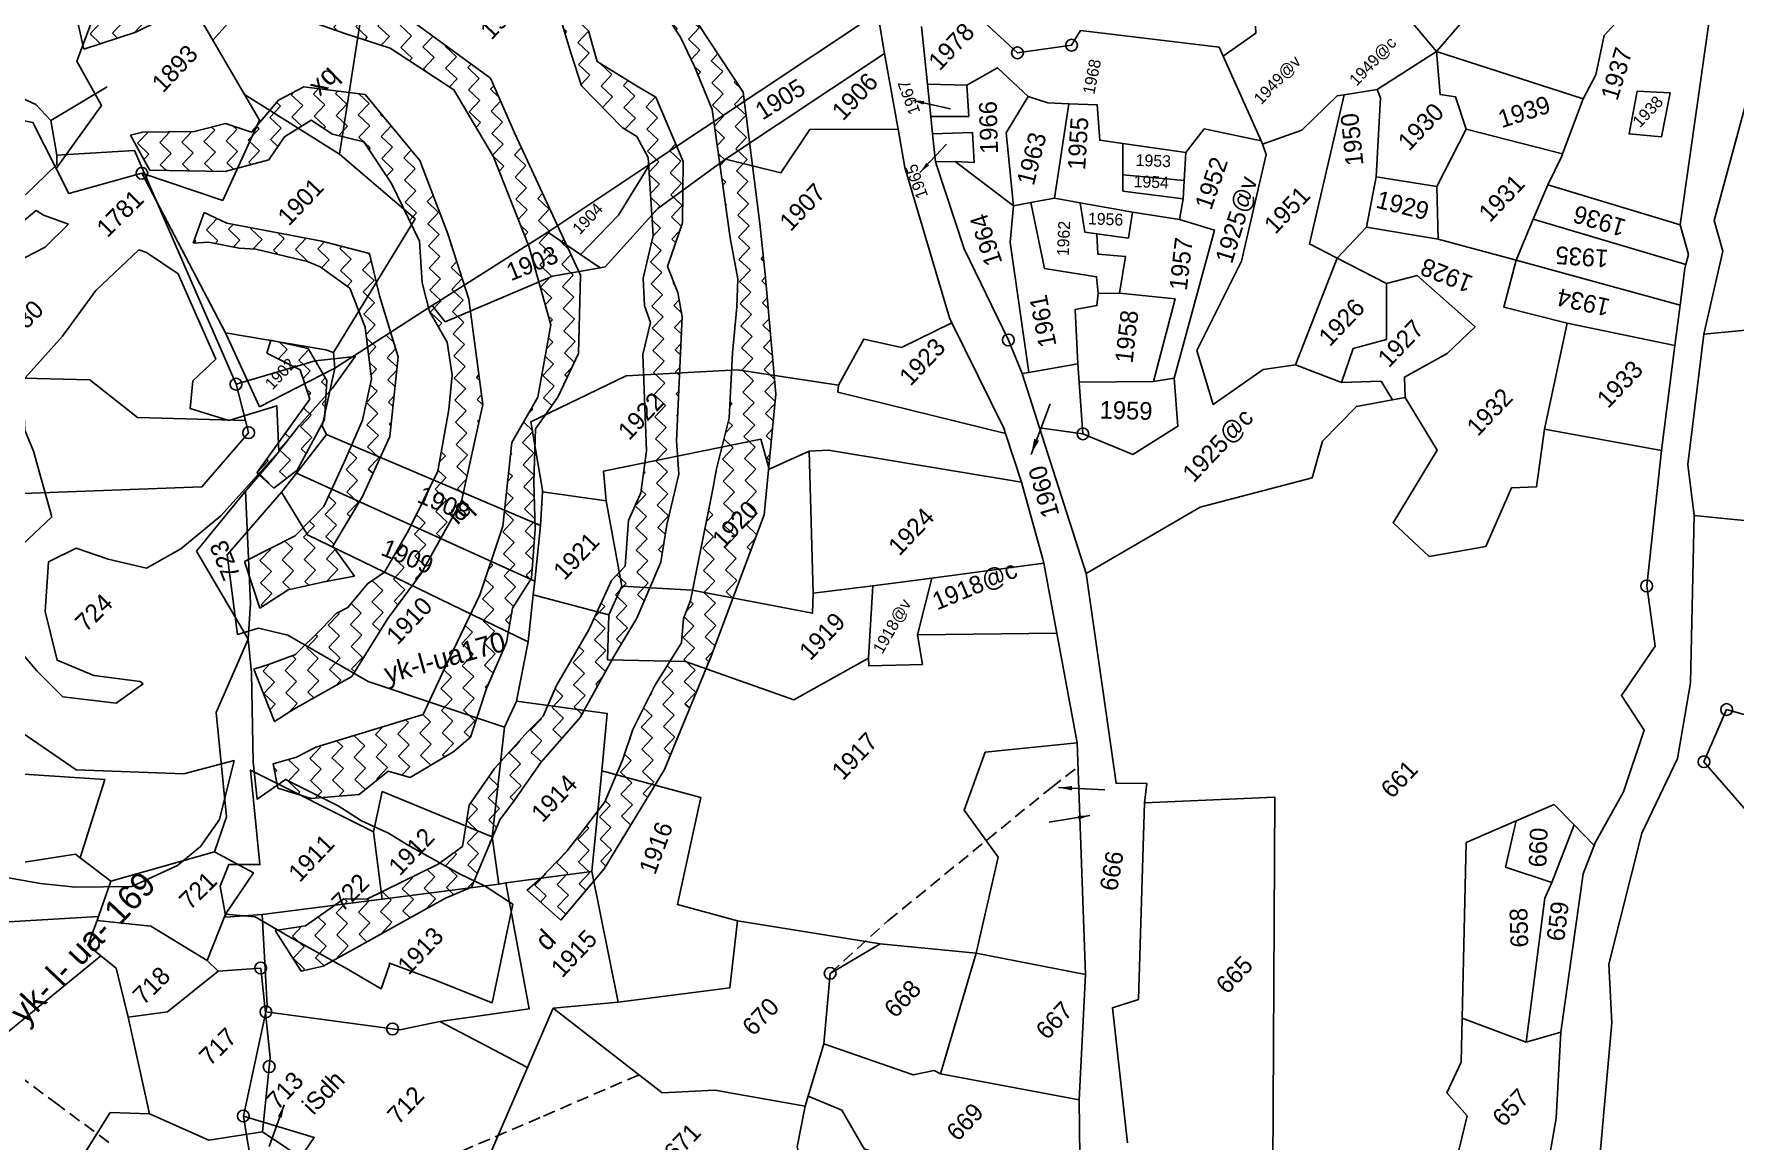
# Model space of a CAD drawing. Header units: metres. Extents: x 302481 to 307962, y 1946667 to 1951250.
# Drawn here: x 305535 to 306234, y 1948426 to 1948881 of the extents above; entities that cross this region are included whole.
import ezdxf

# ---------------------------------------------------------------- set-up
doc = ezdxf.new("R2010")
doc.units = ezdxf.units.M
doc.linetypes.add('DASHED', pattern=[0.75, 0.5, -0.25])
for name, color, linetype in [('LINE_FOOTPATH', 1, 'DASHED'), ('OFF', 1, 'Continuous'), ('POLY_HATCH', 12, 'Continuous'), ('POLY_PARCEL', 6, 'Continuous'), ('POLY_ROAD', 30, 'Continuous'), ('SYM_ARROW', 1, 'Continuous'), ('SYM_STONE', 1, 'Continuous'), ('TEXT_MAPOUT', 7, 'Continuous'), ('TEXT_PARCEL', 7, 'Continuous')]:
    doc.layers.add(name, color=color, linetype=linetype)
doc.styles.get("Standard").update_dxf_attribs({"font": 'simplex.shx'})
doc.styles.add('TEXT_MAP', font='')
doc.styles.get('TEXT_MAP').set_extended_font_data('Kruti Dev 050')
doc.dimstyles.get("Standard").update_dxf_attribs({"dimtxt": 0.18, "dimasz": 0.18, "dimexe": 0.18, "dimexo": 0.0625, "dimgap": 0.09, "dimtad": 0, "dimtih": 1, "dimtoh": 1, "dimdec": 4, "dimzin": 0, "dimdsep": 46, "dimtxsty": 'Standard', "dimcen": 0.09, "dimadec": 0, "dimazin": 0, "dimtfac": 1, "dimtdec": 4, "dimtofl": 0, "dimtmove": 0, "dimatfit": 3, "dimfxl": 1, "dimtolj": 1, "dimtzin": 0, "dimarcsym": 0})
pattern_1 = [(46.59836, (306648.6593, 1946662.5794), (-0.253821, 9.096249), [6.434523, -6.434523]), (136.59836, (306653.0805, 1946667.2544), (-9.096249, -0.253821), [6.434523, -6.434523])]

# ---------------------------------------------------------------- blocks, each defined once
blk = doc.blocks.new('STONE')
blk.add_circle((0, 0), 0.851)
blk = doc.blocks.new('TEXTARROW')
blk.add_leader([(0.04, -0.01), (8.68, -0.01)], dimstyle='Standard', override={"dimtxt": 2.5, "dimasz": 2.5, "dimexe": 1.25, "dimexo": 0.625, "dimgap": 0.625, "dimtad": 1, "dimtih": 0, "dimtoh": 0, "dimzin": 8, "dimcen": 2.5, "dimtofl": 1})

msp = doc.modelspace()

# ---------------------------------------------------------------- hatches: boundary and pattern name
at = {"layer": 'POLY_HATCH'}
h = msp.add_hatch(dxfattribs=at)
h.set_pattern_fill('ZIGZAG', color=256, scale=2.026621, angle=46.59836, style=0)
h.set_pattern_definition(pattern_1)
h.paths.add_polyline_path([(305607.16, 1948966.22), (305594.94, 1948967.38), (305574.25, 1948968.03), (305545.13, 1948956.38), (305544.61, 1948930.48), (305570.69, 1948949.26), (305589.45, 1948948.35), (305610.41, 1948946.06), (305620.37, 1948951.02), (305630.13, 1948949.86), (305635.1, 1948952.52), (305639.11, 1948944.53), (305649.04, 1948937.24), (305660.69, 1948932.88), (305676.35, 1948933.51), (305685.69, 1948927.82), (305698.86, 1948920.29), (305713.73, 1948916.75), (305721.94, 1948913.2), (305733.1, 1948906.85), (305746.39, 1948895.33), (305752.09, 1948884.68), (305755.67, 1948872.53), (305760, 1948859.32), (305776.61, 1948842.17), (305782.65, 1948838.55), (305787.4, 1948829.86), (305789.36, 1948797.84), (305785.34, 1948780.25), (305785.83, 1948768.91), (305788.36, 1948761.96), (305785.12, 1948748.89), (305786.74, 1948709.32), (305784.33, 1948691.95), (305779.24, 1948680.64), (305777.95, 1948661.86), (305772.35, 1948655.94), (305763, 1948635.67), (305749.75, 1948612.77), (305744.15, 1948600.18), (305738.01, 1948594.06), (305724.2, 1948578.72), (305713.8, 1948563.65), (305711.13, 1948546.67), (305701.06, 1948539.36), (305671.73, 1948525.02), (305662.36, 1948525.11), (305646.62, 1948514.04), (305634.07, 1948512.13), (305644.8, 1948495.32), (305653.78, 1948497.49), (305704.09, 1948525.35), (305714.78, 1948529.9), (305726.44, 1948557.64), (305732.39, 1948565.67), (305743.21, 1948581.09), (305759.4, 1948599.7), (305773.22, 1948624.77), (305782.71, 1948640.52), (305792.6, 1948663.55), (305795.09, 1948678.86), (305799.96, 1948699.68), (305798.98, 1948713.32), (305801.39, 1948764.39), (305799.54, 1948774.38), (305795.26, 1948785.03), (305801.42, 1948802.98), (305801.69, 1948828.15), (305790.56, 1948854.69), (305783.31, 1948858.96), (305766.46, 1948869.27), (305762.85, 1948881.87), (305759.37, 1948898.34), (305753.75, 1948904.6), (305735.01, 1948913.14), (305723.13, 1948922.72), (305701.89, 1948930.8), (305694.01, 1948935.66), (305685.8, 1948939.66), (305676.16, 1948942.65), (305665.57, 1948944.89), (305657.85, 1948948.67), (305647.78, 1948953.95), (305640.02, 1948961.05), (305635.61, 1948967.58), (305641.33, 1948970.64), (305658.35, 1948971.97), (305670.84, 1948975.23), (305690.03, 1948976.86), (305703.07, 1948977.71), (305714.77, 1948974.94), (305729.94, 1948973.07), (305741.92, 1948964.09), (305750.89, 1948950.44), (305765.92, 1948931.51), (305780.71, 1948907.84), (305789.74, 1948896), (305800.6, 1948879.37), (305806.38, 1948867.32), (305813.64, 1948849.62), (305821.08, 1948796.86), (305824.2, 1948780.01), (305823.8, 1948768.38), (305822.01, 1948749.58), (305820.59, 1948722.75), (305815.48, 1948701.92), (305814, 1948694.14), (305804.75, 1948647.79), (305801.93, 1948640.33), (305801.12, 1948630.41), (305790.11, 1948612.8), (305781.05, 1948594.76), (305776.8, 1948582.06), (305769.53, 1948564.92), (305759.84, 1948552.19), (305754, 1948544.76), (305743, 1948533.32), (305737.59, 1948528.73), (305751.44, 1948516.3), (305769.34, 1948537.48), (305794.11, 1948578.31), (305812.98, 1948624.17), (305835.06, 1948682.99), (305839.87, 1948732.56), (305835.37, 1948781.86), (305833.3, 1948802.75), (305826.35, 1948856.77), (305784.63, 1948920.21), (305748.03, 1948977.22), (305733.1, 1948987.34), (305702.38, 1948989.2), (305670.83, 1948986.25), (305648.9, 1948982.2), (305627.13, 1948972.13)])
h = msp.add_hatch(dxfattribs=at)
h.set_pattern_fill('ZIGZAG', color=256, scale=2.026621, angle=46.59836, style=0)
h.set_pattern_definition(pattern_1)
h.paths.add_polyline_path([(305635.21, 1948570.61), (305648.88, 1948566.41), (305668.65, 1948568.05), (305680.46, 1948577.57), (305689.55, 1948574.95), (305707.45, 1948585.72), (305714.32, 1948591.5), (305720.97, 1948611.51), (305729.1, 1948630.48), (305731.59, 1948644.61), (305739.36, 1948656.9), (305740.97, 1948677.13), (305740.44, 1948696.57), (305741.09, 1948718.32), (305750.28, 1948731.37), (305758.8, 1948749.27), (305759.53, 1948781.54), (305732.53, 1948839.7), (305722.53, 1948862.48), (305676.18, 1948896.5), (305640.15, 1948902.87), (305608.97, 1948909.91), (305599.06, 1948922.79), (305591.86, 1948909.61), (305578.22, 1948907.42), (305551.1, 1948893.86), (305555.45, 1948874.38), (305576.79, 1948881.36), (305595.96, 1948890.8), (305617.36, 1948891.07), (305639.16, 1948889.05), (305662.77, 1948880.83), (305681.38, 1948874.77), (305707.53, 1948857.72), (305723.77, 1948830.19), (305738.29, 1948793.38), (305747.41, 1948761.04), (305742.02, 1948731.39), (305731.34, 1948712.65), (305727.67, 1948678.29), (305718.24, 1948650.03), (305708.89, 1948630.66), (305702.97, 1948618.31), (305694.89, 1948600.95), (305650.8, 1948587.52), (305642.87, 1948583.39), (305633.31, 1948580.63)])
h = msp.add_hatch(dxfattribs=at)
h.set_pattern_fill('ZIGZAG', color=256, scale=2.026621, angle=46.59836, style=0)
h.set_pattern_definition(pattern_1)
h.paths.add_polyline_path([(305671.03, 1948855.7), (305645.91, 1948858.95), (305635.53, 1948853.38), (305624.36, 1948840.22), (305613.72, 1948843.87), (305600.97, 1948840.55), (305579.57, 1948840.27), (305574.68, 1948839.02), (305581.11, 1948827.19), (305582.64, 1948824.6), (305613.56, 1948824.09), (305631.55, 1948828.88), (305637.87, 1948838.28), (305648.88, 1948845.18), (305657.6, 1948839.5), (305670.54, 1948836.24), (305681.88, 1948819.11), (305693.4, 1948795.39), (305694.52, 1948778.3), (305697.48, 1948766.52), (305704.75, 1948753.89), (305706.76, 1948740.44), (305705.51, 1948726.24), (305701, 1948700.92), (305688.82, 1948676.54), (305679.08, 1948659.46), (305671.97, 1948654.65), (305664.01, 1948644.87), (305659.13, 1948642.43), (305653.37, 1948636.34), (305642.47, 1948625.49), (305631.71, 1948621.56), (305625.39, 1948619.51), (305633.78, 1948597.97), (305641.76, 1948603.06), (305665.55, 1948616.49), (305680.37, 1948640.3), (305694.03, 1948658.8), (305710.66, 1948688.58), (305719.45, 1948728.35), (305713.65, 1948771.66), (305705, 1948798.42), (305693.51, 1948828.67)])
h = msp.add_hatch(dxfattribs=at)
h.set_pattern_fill('ZIGZAG', color=256, scale=2.026621, angle=46.59836, style=0)
h.set_pattern_definition(pattern_1)
h.paths.add_polyline_path([(305664.76, 1948776.11), (305671.05, 1948760.13), (305673.74, 1948738.9), (305669.99, 1948721.94), (305663.17, 1948706.06), (305654.12, 1948686.37), (305642.27, 1948674.33), (305621.44, 1948663.76), (305627.85, 1948644.63), (305639.47, 1948652.08), (305654.2, 1948655.46), (305666.65, 1948657.79), (305657.75, 1948670.06), (305670.03, 1948690.49), (305681.21, 1948715.18), (305684.59, 1948747.88), (305676.98, 1948773.03), (305672.88, 1948790.37), (305653.31, 1948795.41), (305614.24, 1948802.87), (305604.9, 1948807.22), (305600.35, 1948794.6), (305606.64, 1948795.07), (305619.35, 1948792.62), (305626.16, 1948792.11), (305650.59, 1948786.32)])
h = msp.add_hatch(dxfattribs=at)
h.set_pattern_fill('ZIGZAG', color=256, scale=2.026621, angle=46.59836, style=0)
h.set_pattern_definition(pattern_1)
h.paths.add_polyline_path([(305633.54, 1948693.98), (305643.17, 1948701.28), (305654.3, 1948722.2), (305655.27, 1948738.14), (305647.65, 1948751.27), (305632.33, 1948754.82), (305630.61, 1948749.46), (305644.35, 1948742.59), (305648.38, 1948730.52), (305626.61, 1948700.19)])

# ---------------------------------------------------------------- linework, layer by layer
at = {"layer": 'LINE_FOOTPATH', "ltscale": 10}
for points in [[(305862.13, 1948494.48), (305885.9, 1948516.09), (305952.9, 1948570.79), (305963.98, 1948579.26)], [(305225.07, 1948417.79), (305284.32, 1948454.26), (305334.87, 1948481.58), (305361.35, 1948493.19), (305395.31, 1948505.31), (305418.98, 1948502.77), (305434.27, 1948495.98), (305463.61, 1948484.52), (305490.55, 1948471.56), (305515.17, 1948461.27), (305528.77, 1948452.43), (305543.69, 1948441.36), (305566.69, 1948424.31)], [(305591.27, 1948370.96), (305614.48, 1948378.97), (305653.52, 1948396.17), (305696.97, 1948415.51), (305744.41, 1948435.83), (305784.4, 1948453.11)]]:
    msp.add_lwpolyline(points, dxfattribs=at)
at = {"layer": 'OFF'}
for points in [[(305898.01, 1948633.6), (305903.88, 1948656.97)], [(305621.02, 1948435.82), (305627.8, 1948394.28)]]:
    msp.add_lwpolyline(points, dxfattribs=at)
at = {"layer": 'POLY_HATCH'}
for points in [[(305751.44, 1948516.3), (305769.34, 1948537.48), (305794.11, 1948578.31), (305812.98, 1948624.17), (305835.06, 1948682.99), (305839.87, 1948732.56), (305835.37, 1948781.86), (305833.3, 1948802.75), (305826.35, 1948856.77), (305784.63, 1948920.21), (305748.03, 1948977.22), (305733.1, 1948987.34), (305702.38, 1948989.2), (305670.83, 1948986.25), (305648.9, 1948982.2), (305627.13, 1948972.13), (305607.16, 1948966.22), (305594.94, 1948967.38), (305574.25, 1948968.03), (305545.13, 1948956.38), (305544.61, 1948930.48)], [(305551.1, 1948893.86), (305555.45, 1948874.38)], [(305635.21, 1948570.61), (305648.88, 1948566.41), (305668.65, 1948568.05), (305680.46, 1948577.57), (305689.55, 1948574.95), (305707.45, 1948585.72), (305714.32, 1948591.5), (305720.97, 1948611.51), (305729.1, 1948630.48), (305731.59, 1948644.61), (305739.36, 1948656.9), (305740.97, 1948677.13), (305740.44, 1948696.57), (305741.09, 1948718.32), (305750.28, 1948731.37), (305758.8, 1948749.27), (305759.53, 1948781.54), (305732.53, 1948839.7), (305722.53, 1948862.48), (305676.18, 1948896.5)], [(305789.74, 1948896), (305800.6, 1948879.37), (305806.38, 1948867.32), (305813.64, 1948849.62), (305821.08, 1948796.86), (305824.2, 1948780.01), (305823.8, 1948768.38), (305822.01, 1948749.58), (305820.59, 1948722.75), (305815.48, 1948701.92), (305814, 1948694.14), (305804.75, 1948647.79), (305801.93, 1948640.33), (305801.12, 1948630.41), (305790.11, 1948612.8), (305781.05, 1948594.76), (305776.8, 1948582.06), (305769.53, 1948564.92), (305759.84, 1948552.19), (305754, 1948544.76), (305743, 1948533.32)], [(305555.45, 1948874.38), (305576.79, 1948881.36), (305595.96, 1948890.8), (305617.36, 1948891.07), (305639.16, 1948889.05), (305662.77, 1948880.83), (305681.38, 1948874.77), (305707.53, 1948857.72), (305723.77, 1948830.19), (305738.29, 1948793.38), (305747.41, 1948761.04), (305742.02, 1948731.39), (305731.34, 1948712.65), (305727.67, 1948678.29), (305718.24, 1948650.03), (305708.89, 1948630.66), (305702.97, 1948618.31), (305694.89, 1948600.95), (305650.8, 1948587.52), (305642.87, 1948583.39)], [(305752.09, 1948884.68), (305755.67, 1948872.53), (305760, 1948859.32), (305776.61, 1948842.17), (305782.65, 1948838.55), (305787.4, 1948829.86), (305789.36, 1948797.84), (305785.34, 1948780.25), (305785.83, 1948768.91), (305788.36, 1948761.96), (305785.12, 1948748.89), (305786.74, 1948709.32), (305784.33, 1948691.95), (305779.24, 1948680.64), (305777.95, 1948661.86), (305772.35, 1948655.94), (305763, 1948635.67), (305749.75, 1948612.77), (305744.15, 1948600.18), (305738.01, 1948594.06), (305724.2, 1948578.72), (305713.8, 1948563.65), (305711.13, 1948546.67), (305701.06, 1948539.36), (305671.73, 1948525.02), (305662.36, 1948525.11), (305646.62, 1948514.04), (305634.07, 1948512.13)], [(305714.78, 1948529.9), (305726.44, 1948557.64), (305732.39, 1948565.67), (305743.21, 1948581.09), (305759.4, 1948599.7), (305773.22, 1948624.77), (305782.71, 1948640.52), (305792.6, 1948663.55), (305795.09, 1948678.86), (305799.96, 1948699.68), (305798.98, 1948713.32), (305801.39, 1948764.39), (305799.54, 1948774.38), (305795.26, 1948785.03), (305801.42, 1948802.98), (305801.69, 1948828.15), (305790.56, 1948854.69), (305783.31, 1948858.96), (305766.46, 1948869.27), (305762.85, 1948881.87)], [(305641.76, 1948603.06), (305665.55, 1948616.49), (305680.37, 1948640.3), (305694.03, 1948658.8), (305710.66, 1948688.58), (305719.45, 1948728.35), (305713.65, 1948771.66), (305705, 1948798.42), (305693.51, 1948828.67), (305671.03, 1948855.7), (305645.91, 1948858.95), (305635.53, 1948853.38), (305624.36, 1948840.22), (305613.72, 1948843.87), (305600.97, 1948840.55), (305579.57, 1948840.27), (305574.68, 1948839.02)], [(305582.64, 1948824.6), (305613.56, 1948824.09), (305631.55, 1948828.88), (305637.87, 1948838.28), (305648.88, 1948845.18), (305657.6, 1948839.5), (305670.54, 1948836.24), (305681.88, 1948819.11), (305693.4, 1948795.39), (305694.52, 1948778.3), (305697.48, 1948766.52), (305704.75, 1948753.89), (305706.76, 1948740.44), (305705.51, 1948726.24), (305701, 1948700.92), (305688.82, 1948676.54), (305679.08, 1948659.46), (305671.97, 1948654.65), (305664.01, 1948644.87), (305659.13, 1948642.43), (305653.37, 1948636.34), (305642.47, 1948625.49), (305631.71, 1948621.56)], [(305574.68, 1948839.02), (305581.11, 1948827.19), (305582.64, 1948824.6)], [(305549.12, 1948802.42), (305538.94, 1948806.13), (305535.88, 1948808.02)], [(305604.9, 1948807.22), (305600.35, 1948794.6)], [(305627.85, 1948644.63), (305639.47, 1948652.08), (305654.2, 1948655.46), (305666.65, 1948657.79), (305657.75, 1948670.06), (305670.03, 1948690.49), (305681.21, 1948715.18), (305684.59, 1948747.88), (305676.98, 1948773.03), (305672.88, 1948790.37), (305653.31, 1948795.41), (305614.24, 1948802.87), (305604.9, 1948807.22), (305604.9, 1948807.22)], [(305579.81, 1948613.53), (305578.65, 1948614.51), (305559.54, 1948616.85), (305544.47, 1948623.2), (305539.65, 1948643.19), (305541.01, 1948663.59), (305552.38, 1948669.31), (305565.44, 1948664.69), (305581.24, 1948661.07), (305595.35, 1948668.94), (305611.77, 1948682.56), (305635.67, 1948709), (305634.77, 1948727.78), (305615.06, 1948721.78), (305599.13, 1948726.7), (305600.31, 1948738.05), (305609.68, 1948746.94), (305601.08, 1948766.4), (305594.23, 1948781.98), (305581.17, 1948790.75), (305578.02, 1948791.9)], [(305606.64, 1948795.07), (305600.35, 1948794.6)], [(305606.64, 1948795.07), (305619.35, 1948792.62), (305626.16, 1948792.11), (305647.36, 1948787.09), (305652.58, 1948784.89), (305664.76, 1948776.11), (305671.05, 1948760.13), (305673.74, 1948738.9), (305669.99, 1948721.94), (305663.17, 1948706.06), (305654.12, 1948686.37), (305642.27, 1948674.33), (305621.44, 1948663.76)], [(305632.33, 1948754.82), (305630.61, 1948749.46)], [(305633.54, 1948693.98), (305643.17, 1948701.28), (305654.3, 1948722.2), (305655.27, 1948738.14), (305647.65, 1948751.27), (305632.33, 1948754.82)], [(305411.16, 1948701.53), (305417.62, 1948721.74), (305442.37, 1948738.94), (305465.6, 1948749.11), (305461.91, 1948725.7), (305454.6, 1948702.94), (305453.07, 1948690.17), (305465.34, 1948667.36), (305471.49, 1948659.69), (305500.69, 1948670.27), (305497.83, 1948642.18), (305501.36, 1948614.07), (305476.6, 1948594.32), (305468.7, 1948586.24), (305479.09, 1948572.6), (305487.52, 1948548.52), (305503.45, 1948537.42), (305537.71, 1948531.39), (305551.93, 1948529.93), (305575.21, 1948530.17), (305593.92, 1948538.75), (305603.43, 1948546.64), (305611.23, 1948557.69), (305617.2, 1948581.96)], [(305630.61, 1948749.46), (305644.35, 1948742.59), (305648.38, 1948730.52), (305626.61, 1948700.19)], [(305626.61, 1948700.19), (305633.54, 1948693.98)], [(305621.44, 1948663.76), (305627.85, 1948644.63)], [(305631.71, 1948621.56), (305625.39, 1948619.51)], [(305625.39, 1948619.51), (305633.78, 1948597.97)], [(305641.76, 1948603.06), (305633.78, 1948597.97)], [(305642.87, 1948583.39), (305633.31, 1948580.63), (305635.21, 1948570.61)], [(305751.44, 1948516.3), (305737.59, 1948528.73), (305743, 1948533.32)], [(305634.07, 1948512.13), (305644.8, 1948495.32), (305653.78, 1948497.49), (305704.09, 1948525.35), (305714.78, 1948529.9)]]:
    msp.add_lwpolyline(points, dxfattribs=at)
at = {"layer": 'POLY_HATCH', "lineweight": -2}
for points in [[(305504.74, 1948827.3), (305487.33, 1948814.98), (305481.21, 1948811.94), (305479.64, 1948795.16), (305476.04, 1948782.45), (305478.04, 1948772.28), (305482.6, 1948764.64), (305489.71, 1948761.57), (305489.22, 1948770.22), (305496.89, 1948782.92), (305501.99, 1948787.99), (305515.22, 1948791.01), (305535.88, 1948808.02)], [(305549.12, 1948802.42), (305539.64, 1948792.99), (305522.83, 1948784.38), (305512.63, 1948773.22), (305504.46, 1948762.05), (305503.4, 1948749.84), (305510.49, 1948738.64), (305513.02, 1948736.09), (305506.37, 1948723.39), (305489.03, 1948706.14), (305499.65, 1948686.28), (305517.98, 1948693.36), (305525.02, 1948665.88), (305542.36, 1948682.12), (305534.81, 1948709.09), (305531.28, 1948717.74), (305530.32, 1948738.09), (305546.65, 1948756.36), (305560.44, 1948775.15), (305578.02, 1948791.9)], [(305617.2, 1948581.96), (305596.61, 1948576.52), (305552.37, 1948578.14), (305530.04, 1948593.44), (305514.32, 1948609.24), (305516.46, 1948642.81), (305524.08, 1948642.28), (305529.12, 1948627.01), (305536.22, 1948618.86), (305546.87, 1948608.16), (305568.73, 1948605.56), (305579.81, 1948613.53)]]:
    msp.add_lwpolyline(points, dxfattribs=at)
at = {"layer": 'POLY_PARCEL'}
for points in [[(305655.82, 1949083.26), (305610.54, 1949088.15), (305607.23, 1949083.35), (305577.6, 1948983.03), (305600.56, 1948966.21), (305627.12, 1948955.04), (305620.78, 1948891.83), (305608.5, 1948878.06)], [(305544.1, 1948825.36), (305534.54, 1948844.18), (305522.07, 1948846.53), (305519.3, 1948865.63), (305508.15, 1948877.27), (305506.16, 1948908.8), (305512.39, 1948908.91), (305521.74, 1948933.16), (305510.71, 1948956.98), (305535.52, 1948982.06)], [(305741.24, 1948971.06), (305702.07, 1948981.58), (305653.71, 1948977.53), (305650.1, 1948957.68), (305677.61, 1948940.7), (305660.51, 1948831.23)], [(306111.24, 1948873.47), (306135.81, 1948901.99), (306170.36, 1948953.19)], [(305576.41, 1948933.07), (305552.55, 1948869.39), (305562.68, 1948851.19), (305544.1, 1948825.36)], [(305608.5, 1948878.06), (305576.41, 1948933.07)], [(306171.58, 1948853.91), (306176.78, 1948863.85), (306180.11, 1948880.05), (306199.34, 1948901.02)], [(305788.09, 1948827.06), (305877.54, 1948886.6)], [(306094.64, 1948893.25), (306111.24, 1948873.47)], [(305925.17, 1948885.78), (305939.1, 1948872.88), (305961.33, 1948876.02), (305964.97, 1948882.08)], [(306023.66, 1948871.48), (306022.02, 1948875.15), (305964.97, 1948882.08)], [(306023.66, 1948871.48), (306037, 1948880.93), (306036.85, 1948883.85)], [(305541.88, 1948845), (305535.73, 1948851.66), (305529.18, 1948854.71), (305524.12, 1948875.14), (305516.91, 1948877.15), (305516.8, 1948878.12)], [(305621.49, 1948855.81), (305608.5, 1948878.06)], [(305819.18, 1948829.12), (305884.53, 1948872.61)], [(306111.24, 1948873.47), (306086.89, 1948857.79)], [(306111.24, 1948873.47), (306171.58, 1948853.91)], [(306123.52, 1948841.45), (306119.07, 1948854.81), (306112.73, 1948855.71), (306111.24, 1948873.47)], [(305918.36, 1948859.6), (305930.92, 1948866.74), (305943.46, 1948854.88)], [(306039.21, 1948836.68), (306023.66, 1948871.48)], [(305902.15, 1948860), (305918.36, 1948859.6)], [(305903.51, 1948846.71), (305919.12, 1948846.73), (305918.36, 1948859.6)], [(305579.33, 1948823.35), (305612.56, 1948812.2), (305627.69, 1948845.19), (305621.49, 1948855.81)], [(305660.51, 1948831.23), (305621.49, 1948855.81)], [(305943.46, 1948854.88), (305934.43, 1948840.04), (305937.43, 1948810)], [(305943.46, 1948854.88), (305951.53, 1948852.26), (305960.24, 1948851.93)], [(305954.37, 1948813.12), (305960.24, 1948851.93)], [(305960.24, 1948851.93), (305971.91, 1948851.49), (305972.92, 1948836.93), (305982.35, 1948835.6)], [(306073.36, 1948855.67), (306070.47, 1948855.22), (306056, 1948841.03), (306039.81, 1948835.35)], [(306070.51, 1948788.45), (306059.04, 1948794.32), (306073.36, 1948855.67)], [(306086.89, 1948857.79), (306073.36, 1948855.67)], [(306086.89, 1948857.79), (306088.34, 1948854.32), (306086.45, 1948821.9)], [(306163.08, 1948831.42), (306171.58, 1948853.91)], [(305544.4, 1948830.75), (305541.88, 1948845)], [(305819.18, 1948829.12), (305841.88, 1948823.51), (305853.74, 1948841.34), (305890.05, 1948841.47)], [(305904.24, 1948839.59), (305920.59, 1948840.19), (305921.33, 1948827.86), (305913.52, 1948828.25)], [(306008.34, 1948831.96), (306015.88, 1948841.61), (306039.21, 1948836.68)], [(306111.45, 1948817.91), (306123.52, 1948841.45)], [(306123.52, 1948841.45), (306163.08, 1948831.42)], [(305531.54, 1948814.51), (305544.41, 1948826.99), (305544.4, 1948830.75)], [(305618.03, 1948736.66), (305601.02, 1948775.55), (305576.32, 1948832.68), (305544.4, 1948830.75)], [(305613.64, 1948757.8), (305654.94, 1948750.84), (305658.05, 1948749.65), (305691.59, 1948804.61), (305660.51, 1948831.23)], [(305982.35, 1948835.6), (305982.42, 1948822.67)], [(305982.35, 1948835.6), (306008.34, 1948831.96)], [(306007.63, 1948820.44), (306008.34, 1948831.96)], [(306039.81, 1948835.35), (306041.34, 1948831.13), (306031.21, 1948787.21), (306012.81, 1948750.46), (306019.53, 1948728.25), (306040.1, 1948742.75), (306053.28, 1948744.68)], [(306039.81, 1948835.35), (306039.21, 1948836.68)], [(306157.06, 1948818.59), (306162.6, 1948830.15), (306163.08, 1948831.42)], [(306268.21, 1948837.33), (306298.56, 1948817.27), (306289.07, 1948801.63), (306270.74, 1948792.65), (306262.56, 1948761.2), (306221.1, 1948757.17)], [(305579.33, 1948823.35), (305549.33, 1948815.05), (305544.1, 1948825.36)], [(305746.19, 1948799.17), (305788.09, 1948827.06)], [(305759.61, 1948789.95), (305775.14, 1948806.2), (305788.09, 1948827.06)], [(305767.58, 1948784.48), (305769.63, 1948784.84), (305791.36, 1948808.86), (305819.18, 1948829.12)], [(305913.52, 1948828.25), (305905.43, 1948828.05)], [(305937.43, 1948810), (305913.52, 1948828.25)], [(305613.64, 1948757.8), (305579.33, 1948823.35)], [(305982.42, 1948822.67), (306007.63, 1948820.44)], [(305982.42, 1948822.67), (305982.45, 1948816.02), (306007.17, 1948812.86)], [(306007.17, 1948812.86), (306007.63, 1948820.44)], [(306086.45, 1948821.9), (306082.47, 1948801.22)], [(306086.45, 1948821.9), (306111.45, 1948817.91)], [(306111.97, 1948796.27), (306111.45, 1948817.91)], [(306151.07, 1948804.44), (306157.06, 1948818.59)], [(306157.06, 1948818.59), (306211.38, 1948802.21)], [(305937.43, 1948810), (305936.08, 1948794.89), (305943.73, 1948741.48)], [(305937.43, 1948810), (305944.6, 1948811.32)], [(305944.6, 1948811.32), (305954.37, 1948813.12)], [(305972.21, 1948773.93), (305971.61, 1948780.84), (305950.21, 1948784.17), (305944.6, 1948811.32)], [(305954.37, 1948813.12), (305964.9, 1948811.21)], [(305964.9, 1948811.21), (305966.76, 1948799.16), (305971.67, 1948798.47)], [(305964.9, 1948811.21), (305986.35, 1948807.31)], [(306007.17, 1948812.86), (306005.71, 1948804.34)], [(306005.71, 1948804.34), (306020.07, 1948799.99), (306003.49, 1948739.2), (306005.05, 1948719.36), (305986.44, 1948707.77), (305965.98, 1948716.26)], [(305986.35, 1948807.31), (305984.66, 1948796.64)], [(305986.35, 1948807.31), (306005.71, 1948804.34)], [(306143.96, 1948787.62), (306151.07, 1948804.44)], [(306151.07, 1948804.44), (306213.71, 1948785.86)], [(305698.61, 1948768.97), (305746.19, 1948799.17)], [(305746.19, 1948799.17), (305759.61, 1948789.95)], [(305971.67, 1948798.47), (305984.66, 1948796.64)], [(305971.67, 1948798.47), (305972.17, 1948790.08), (305983.47, 1948789.12)], [(306082.47, 1948801.22), (306070.51, 1948788.45)], [(306082.47, 1948801.22), (306111.97, 1948796.27)], [(306143.96, 1948787.62), (306111.97, 1948796.27)], [(305759.61, 1948789.95), (305767.58, 1948784.48)], [(305983.47, 1948789.12), (305981.09, 1948774.12)], [(305698.61, 1948768.97), (305703.98, 1948762.3), (305748.05, 1948781.05), (305767.58, 1948784.48)], [(306070.51, 1948788.45), (306053.28, 1948744.68)], [(306090.7, 1948778.11), (306070.51, 1948788.45)], [(306165.01, 1948761.71), (306138.94, 1948768.37), (306143.96, 1948787.62)], [(306211.37, 1948769.18), (306143.96, 1948787.62)], [(306090.7, 1948778.11), (306090.79, 1948755.05), (306077.05, 1948751.4), (306072.21, 1948737.35)], [(306098.42, 1948731.23), (306098.07, 1948739.58), (306115.71, 1948749.31), (306127.15, 1948760.29), (306103.3, 1948781.39), (306090.7, 1948778.11)], [(305658.6, 1948743.2), (305698.61, 1948768.97)], [(305972.21, 1948773.93), (305971.73, 1948768.97), (305962.88, 1948767.43), (305963.9, 1948745.06)], [(305964.45, 1948737.52), (305994.98, 1948737.74), (306003.89, 1948771.71), (305981.09, 1948774.12)], [(305981.09, 1948774.12), (305972.21, 1948773.93)], [(305865.58, 1948736.26), (305875.97, 1948755.23), (305891.5, 1948751.71), (305912.14, 1948761.93)], [(306155.65, 1948718.21), (306165.01, 1948761.71)], [(306165.01, 1948761.71), (306209.24, 1948752.5)], [(305627.69, 1948727.29), (305613.64, 1948757.8)], [(305632.89, 1948705.43), (305644.11, 1948719.85), (305657.67, 1948734.99), (305667.02, 1948748.11), (305650.55, 1948746.2), (305618.03, 1948736.66)], [(305658.05, 1948749.65), (305658.6, 1948743.2)], [(305621.9, 1948721.67), (305577.49, 1948722.91), (305557.99, 1948738.43), (305508.81, 1948739.73), (305476.15, 1948732.47), (305470.8, 1948711.01), (305464.92, 1948708.14), (305460.09, 1948700.83), (305436.71, 1948703.88)], [(305658.6, 1948743.2), (305627.69, 1948727.29)], [(305655.2, 1948715.97), (305653.45, 1948719.43), (305658.6, 1948743.2)], [(305743.97, 1948692.42), (305744.01, 1948693.11), (305739.12, 1948721.17), (305778.37, 1948740.07), (305824.11, 1948742.59), (305865.58, 1948736.26)], [(305941.07, 1948741.01), (305943.73, 1948741.48)], [(305943.73, 1948741.48), (305963.9, 1948745.06)], [(305963.9, 1948745.06), (305964.45, 1948737.52)], [(306053.28, 1948744.68), (306072.21, 1948737.35)], [(305621.9, 1948721.67), (305618.03, 1948736.66)], [(305865.58, 1948736.26), (305865.33, 1948733.35), (305934.2, 1948716.4)], [(305964.45, 1948737.52), (305965.98, 1948716.26)], [(306003.49, 1948739.2), (305994.98, 1948737.74)], [(306072.21, 1948737.35), (306088.54, 1948737.88), (306093.27, 1948730.27)], [(305967.27, 1948658.8), (306014.11, 1948686.14), (306060.25, 1948698.16), (306064.38, 1948713.31), (306078.41, 1948727.5), (306093.27, 1948730.27)], [(306093.27, 1948730.27), (306098.42, 1948731.23)], [(306098.42, 1948731.23), (306111.49, 1948709.56), (306093.43, 1948679.68), (306108.22, 1948665.85), (306131.61, 1948669.98), (306142.13, 1948694.09), (306152.37, 1948694.46), (306155.65, 1948718.21)], [(305513.64, 1948677.1), (305530.36, 1948691.7), (305604.03, 1948694.43), (305623.18, 1948716.71), (305621.9, 1948721.67)], [(305965.98, 1948716.26), (305948.18, 1948718.71)], [(305642.86, 1948700.13), (305655.2, 1948715.97)], [(305655.2, 1948715.97), (305743.11, 1948678.53)], [(305770.17, 1948688.66), (305769, 1948700.89), (305833.61, 1948714.05), (305837.09, 1948701.79), (305853.53, 1948709.18)], [(306155.65, 1948718.21), (306203.72, 1948709.35)], [(305621.88, 1948692.73), (305632.89, 1948705.43)], [(305853.53, 1948709.18), (305861.44, 1948709.56), (305940.73, 1948696.42)], [(305855.12, 1948650.72), (305853.53, 1948709.18)], [(305636.69, 1948692.29), (305642.86, 1948700.13)], [(305642.86, 1948700.13), (305740.73, 1948655.75)], [(305621.88, 1948692.73), (305601.75, 1948668.08), (305623.03, 1948631.91)], [(305728.34, 1948595.68), (305672.33, 1948614.39), (305639.32, 1948633.52), (305627.29, 1948636.34), (305618.56, 1948633.83), (305614.39, 1948666.56), (305636.69, 1948692.29)], [(305623.03, 1948631.91), (305623.97, 1948646.47), (305621.88, 1948692.73)], [(305636.69, 1948692.29), (305647.4, 1948674.68), (305738.11, 1948630.71)], [(305743.11, 1948678.53), (305743.97, 1948692.42)], [(305770.17, 1948688.66), (305743.97, 1948692.42)], [(306262.8, 1948695.79), (306254.3, 1948679.01), (306217.18, 1948682.74)], [(305776.5, 1948653.64), (305770.17, 1948688.66)], [(305740.73, 1948655.75), (305743.11, 1948678.53)], [(305949.9, 1948663.06), (305903.88, 1948656.97)], [(305903.88, 1948656.97), (305879.62, 1948653.76)], [(305738.11, 1948630.71), (305740.13, 1948650.04)], [(305740.13, 1948650.04), (305740.73, 1948655.75)], [(305771.26, 1948641.85), (305740.13, 1948650.04)], [(305776.5, 1948653.64), (305771.26, 1948641.85)], [(305855.12, 1948650.72), (305854.86, 1948642.47), (305805.39, 1948651.96), (305776.5, 1948653.64)], [(305879.62, 1948653.76), (305855.12, 1948650.72)], [(305879.62, 1948653.76), (305877.92, 1948624.05)], [(305877.92, 1948624.05), (305847.2, 1948606.85), (305802.73, 1948622.63), (305770.71, 1948623.32), (305771.26, 1948641.85)], [(305623.03, 1948631.91), (305609.8, 1948601.71), (305614.09, 1948558.81), (305609.15, 1948544.46)], [(305613.74, 1948518.82), (305625.91, 1948517.74), (305639.66, 1948509.63), (305663.42, 1948496.51), (305677.71, 1948488.15), (305680.88, 1948497.62), (305681.03, 1948498.67), (305699.62, 1948491.75), (305723.24, 1948482.32), (305731.75, 1948522.86), (305720.45, 1948530.27), (305709.79, 1948535.43), (305688.52, 1948547.3), (305680.65, 1948552.16), (305669.59, 1948557.12), (305659.93, 1948563.38), (305638.31, 1948574.2), (305626.76, 1948566.04), (305625.07, 1948581.26), (305624.38, 1948618.03), (305623.03, 1948631.91)], [(305733.28, 1948606.33), (305738.11, 1948630.71)], [(305877.92, 1948624.05), (305878.07, 1948620.83), (305900.03, 1948621.46), (305898.01, 1948633.6)], [(305898.01, 1948633.6), (305955.29, 1948634.28)], [(305733.28, 1948606.33), (305728.34, 1948595.68)], [(305768.26, 1948577.66), (305770.58, 1948601.26), (305733.28, 1948606.33)], [(305723.25, 1948550.64), (305728.34, 1948595.68)], [(305922.19, 1948502.77), (305931.19, 1948542.24), (305917.16, 1948561.49), (305925.87, 1948585.38), (305963.62, 1948589.27)], [(305505.87, 1948578.05), (305564.14, 1948574.11), (305553.98, 1948542)], [(305611.46, 1948530.3), (305615.05, 1948539.2), (305627.82, 1948539.22), (305623.92, 1948578.04), (305674.49, 1948552.61)], [(305764.19, 1948536.35), (305768.26, 1948577.66)], [(305824.06, 1948516.1), (305799.39, 1948522.72), (305809.01, 1948566.71), (305768.26, 1948577.66)], [(305674.49, 1948552.61), (305678.08, 1948569.2), (305723.25, 1948550.64)], [(306044.03, 1948414.67), (306044.89, 1948566.87), (305991.35, 1948564.55)], [(306143.99, 1948557.12), (306159.57, 1948563.88)], [(306159.57, 1948563.88), (306167.78, 1948555.5)], [(305674.49, 1948552.61), (305678.04, 1948525.03)], [(306123.47, 1948548.22), (306143.99, 1948557.12)], [(306143.99, 1948557.12), (306139.7, 1948538.12), (306158.67, 1948531.88)], [(306158.67, 1948531.88), (306167.78, 1948555.5)], [(306167.78, 1948555.5), (306176.07, 1948547.04)], [(305566.56, 1948532.33), (305609.15, 1948544.46)], [(305609.15, 1948544.46), (305625.19, 1948535.83), (305613.74, 1948518.82)], [(305723.25, 1948550.64), (305726, 1948531.19)], [(306121.81, 1948476.03), (306123.47, 1948548.22)], [(305408.54, 1948512.74), (305475.79, 1948531.6), (305552.11, 1948543.45), (305553.98, 1948542)], [(305553.98, 1948542), (305566.56, 1948532.33)], [(305561.49, 1948517.79), (305566.56, 1948532.33)], [(305628.8, 1948518.7), (305613.84, 1948517.51), (305611.46, 1948530.3)], [(305678.04, 1948525.03), (305726, 1948531.19)], [(305701.78, 1948474.68), (305738.49, 1948479.94), (305728.92, 1948531.62)], [(305726, 1948531.19), (305728.92, 1948531.62)], [(305728.92, 1948531.62), (305764.19, 1948536.35)], [(305764.19, 1948536.35), (305775.01, 1948482.61)], [(306158.67, 1948531.88), (306155.84, 1948525.4), (306148.14, 1948466.23)], [(305628.8, 1948518.7), (305678.04, 1948525.03)], [(305561.49, 1948517.79), (305498.94, 1948514.19), (305484.6, 1948517.05), (305408.02, 1948494.57)], [(305560.95, 1948516.26), (305557.07, 1948506.08), (305562.48, 1948501.7)], [(305560.95, 1948516.26), (305561.49, 1948517.79)], [(305582.96, 1948513.9), (305560.95, 1948516.26)], [(305606.11, 1948499.7), (305613.74, 1948518.82)], [(305630.28, 1948478.63), (305630.84, 1948481.22), (305628.8, 1948518.7)], [(305775.01, 1948482.61), (305820.88, 1948488.48), (305824.06, 1948516.1)], [(305824.06, 1948516.1), (305882.73, 1948506.57)], [(305606.11, 1948499.7), (305582.96, 1948513.9)], [(305859.49, 1948465.55), (305862.13, 1948494.48), (305882.73, 1948506.57)], [(305882.73, 1948506.57), (305922.19, 1948502.77)], [(305922.19, 1948502.77), (305907.47, 1948453.13)], [(305922.19, 1948502.77), (305967.1, 1948493.99)], [(305497.18, 1948448.22), (305562.48, 1948501.7)], [(305562.48, 1948501.7), (305568.7, 1948496.67), (305573.73, 1948476.4)], [(305573.73, 1948476.4), (305589.92, 1948478.63), (305610.67, 1948495.37)], [(305610.67, 1948495.37), (305606.11, 1948499.7)], [(305628.88, 1948429.27), (305632.01, 1948459.83), (305628.14, 1948496.67), (305610.67, 1948495.37)], [(305748.3, 1948480.15), (305775.01, 1948482.61)], [(305573.73, 1948476.4), (305582.43, 1948436.77)], [(305621.02, 1948435.82), (305630.28, 1948478.63)], [(305630.28, 1948478.63), (305685.31, 1948471.22), (305701.78, 1948474.68)], [(305701.78, 1948474.68), (305737.81, 1948455.81)], [(305737.81, 1948455.81), (305748.3, 1948480.15)], [(305748.3, 1948480.15), (305793.18, 1948445.36), (305814.79, 1948446.48), (305851.9, 1948439.9)], [(306118.46, 1948413.29), (306123.93, 1948435.87), (306115.5, 1948445.34), (306121.4, 1948457.92), (306121.81, 1948476.03)], [(306148.14, 1948466.23), (306121.81, 1948476.03)], [(306148.14, 1948466.23), (306162.38, 1948470.26)], [(305853.1, 1948443.97), (305859.49, 1948465.55)], [(305907.47, 1948453.13), (305904.93, 1948454.56), (305896.26, 1948452.74), (305859.49, 1948465.55)], [(305718.96, 1948411.87), (305719.21, 1948412.67), (305737.81, 1948455.81)], [(305907.47, 1948453.13), (305964.51, 1948442.46)], [(305852.28, 1948391.27), (305853.5, 1948403.67), (305848.63, 1948423.11), (305851.9, 1948439.9)], [(305851.9, 1948439.9), (305853.1, 1948443.97)], [(305853.1, 1948443.97), (305866.94, 1948438.19), (305876.09, 1948422.31), (305933.55, 1948402.59), (305935.94, 1948402.05)], [(305582.43, 1948436.77), (305566.34, 1948437.26), (305542.23, 1948398.82)], [(305582.43, 1948436.77), (305606.84, 1948425.85), (305628.88, 1948429.27)], [(305627.8, 1948394.28), (305650.14, 1948426.95), (305621.02, 1948435.82)], [(305629.16, 1948387.68), (305629.13, 1948389.39), (305656.16, 1948411.17), (305628.88, 1948429.27)]]:
    msp.add_lwpolyline(points, dxfattribs=at)
at = {"layer": 'POLY_PARCEL', "ltscale": 10}
msp.add_lwpolyline([(305541.88, 1948845), (305565.05, 1948858.84)], dxfattribs=at)
at = {"layer": 'POLY_PARCEL'}
for points in [[(306193.76, 1948857.09), (306190.39, 1948839.57), (306203.68, 1948838.41), (306207.27, 1948856.47)], [(306221.17, 1948581.46), (306230.5, 1948602.93), (306254.03, 1948596.21), (306238.54, 1948561.43)]]:
    msp.add_lwpolyline(points, close=True, dxfattribs=at)
at = {"layer": 'POLY_ROAD'}
for points in [[(306262.38, 1948954.27), (306240.39, 1948859.65), (306225.34, 1948804), (306228.87, 1948791.36), (306221.1, 1948757.17)], [(306211.38, 1948802.21), (306225.7, 1948902.62)], [(305884.53, 1948872.61), (305882.37, 1948884.84)], [(305899.72, 1948883.68), (305902.15, 1948860)], [(305890.05, 1948841.47), (305884.53, 1948872.61)], [(305902.15, 1948860), (305903.51, 1948846.71)], [(305903.51, 1948846.71), (305904.24, 1948839.59)], [(305912.14, 1948761.93), (305911.17, 1948763.89), (305892.85, 1948825.7), (305890.05, 1948841.47)], [(305904.24, 1948839.59), (305905.43, 1948828.05)], [(305905.43, 1948828.05), (305917.27, 1948792.24), (305935.37, 1948754.82), (305941.07, 1948741.01)], [(306213.71, 1948785.86), (306214.79, 1948789.99), (306211.38, 1948802.21)], [(306211.37, 1948769.18), (306213.29, 1948784.26), (306213.71, 1948785.86)], [(306209.24, 1948752.5), (306211.37, 1948769.18)], [(305934.2, 1948716.4), (305933.47, 1948718.61), (305912.14, 1948761.93)], [(306221.1, 1948757.17), (306214.49, 1948703.67), (306217.18, 1948682.74)], [(306203.72, 1948709.35), (306209.24, 1948752.5)], [(305941.07, 1948741.01), (305948.18, 1948718.71)], [(305948.18, 1948718.71), (305967.27, 1948658.8)], [(305940.73, 1948696.42), (305934.2, 1948716.4)], [(306176.07, 1948547.04), (306176.6, 1948548.39), (306188.12, 1948569.09), (306196.67, 1948594.46), (306187.28, 1948608.64), (306201.18, 1948628.94), (306197.66, 1948653.72), (306203.72, 1948709.35)], [(305949.9, 1948663.06), (305949.58, 1948664.73), (305940.73, 1948696.42)], [(306217.18, 1948682.74), (306215.66, 1948613.88), (306210.35, 1948582.73), (306195.68, 1948552.15), (306182.07, 1948498.25), (306183.37, 1948474.08), (306178.8, 1948423.62), (306174.58, 1948375.72)], [(305955.29, 1948634.28), (305949.9, 1948663.06)], [(305967.27, 1948658.8), (305979.6, 1948572.65), (305992.24, 1948572.56), (305991.35, 1948564.55)], [(305963.62, 1948589.27), (305955.29, 1948634.28)], [(305967.1, 1948493.99), (305963.62, 1948589.27)], [(305991.35, 1948564.55), (305988.9, 1948483.74), (305978.12, 1948480.33), (305984.29, 1948424.83)], [(306162.38, 1948470.26), (306171.5, 1948535.45), (306176.07, 1948547.04)], [(305964.51, 1948442.46), (305967.1, 1948493.99)], [(306155.58, 1948406.56), (306160.5, 1948434.9), (306162.38, 1948470.26)], [(305965.03, 1948395.48), (305964.51, 1948442.46)]]:
    msp.add_lwpolyline(points, dxfattribs=at)

# ---------------------------------------------------------------- block references
at = {"layer": 'SYM_ARROW', "ltscale": 10, "xscale": 1.839372172215804, "yscale": 1.839372172215804, "zscale": 1.839372172215804}
for p, rotation in [((305896.04, 1948853.36), 347.596352775049), ((305898.99, 1948823.69), 46.59837337228176)]:
    msp.add_blockref('TEXTARROW', p, dxfattribs=dict(at, rotation=rotation))
at = {"layer": 'SYM_ARROW'}
for p, xscale, yscale, zscale, rotation in [((305944.63, 1948707.7), 2.57523803769253, 2.57543046781714, 2.57523803769253, 69.19074140456259), ((305955.94, 1948570.85), 2.191955460467154, 2.191955460467154, 2.191955460467154, 357.3885605328616), ((305968.93, 1948559.29), 1.958312375277221, 1.958312375277221, 1.958312375277221, 189.0481951546043), ((305637.82, 1948440.44), 2.092511152001018, 2.092511152001018, 2.092511152001018, 250.1993022322472)]:
    msp.add_blockref('TEXTARROW', p, dxfattribs=dict(at, xscale=xscale, yscale=yscale, zscale=zscale, rotation=rotation))
at = {"layer": 'SYM_STONE', "ltscale": 10, "xscale": 2.837269951954671, "yscale": 2.837269951954671, "zscale": 2.837269951954671, "rotation": 46.59836237906222}
for p in [(305939.1, 1948872.88), (305961.33, 1948876.02), (305579.33, 1948823.35), (306197.66, 1948653.72), (306230.5, 1948602.93), (306221.17, 1948581.46), (305862.13, 1948494.48), (305630.28, 1948478.63), (305682.32, 1948471.63), (305621.02, 1948435.82)]:
    msp.add_blockref('STONE', p, dxfattribs=at)
at = {"layer": 'SYM_STONE'}
for p, xscale, yscale, zscale, rotation in [((305935.37, 1948754.82), 2.837269951954671, 2.837269951954671, 2.837269951954671, 46.59836237906222), ((305618.03, 1948736.66), 2.862570097236071, 2.862570097236071, 2.862570097236071, 44.8498280447801), ((305623.18, 1948716.71), 2.862570097236071, 2.862570097236071, 2.862570097236071, 44.8498280447801), ((305965.98, 1948716.26), 2.837269951954671, 2.837269951954671, 2.837269951954671, 46.59836237906222), ((305628.14, 1948496.67), 2.862570097236071, 2.862570097236071, 2.862570097236071, 44.8498280447801), ((305631.64, 1948456.16), 2.862570097236071, 2.862570097236071, 2.862570097236071, 44.8498280447801)]:
    msp.add_blockref('STONE', p, dxfattribs=dict(at, xscale=xscale, yscale=yscale, zscale=zscale, rotation=rotation))

# ---------------------------------------------------------------- texts
at = {"layer": 'TEXT_MAPOUT', "style": 'TEXT_MAP'}
for s, height, rotation, p in [('xq', 8.179, 44.84983, (305652.47, 1948854.81)), ('rq', 8.179, 44.84983, (305709, 1948678.47)), ('yk-l-ua170', 8.179, 15.48138, (305680.28, 1948613.61)), ('yk- l- ua- 169', 10.1331, 46.59836, (305531.44, 1948472.85)), ('d', 8.18, 44.84983, (305745.79, 1948503.23))]:
    msp.add_text(s, height=height, rotation=rotation, dxfattribs=at).set_placement(p)
at = {"layer": 'TEXT_PARCEL', "style": 'TEXT_MAP'}
for s, height, rotation, p in [('1900', 7.296, 46.59836, (305722.95, 1948877.81)), ('1978', 7.296, 46.59836, (305907.1, 1948865.11)), ('1893', 7.296, 46.59836, (305588.01, 1948856.11)), ('1949@c', 4.864, 46.59836, (306078.48, 1948858.92)), ('1937', 7.296, 73.13243, (306185.59, 1948852.88)), ('1968', 4.864, 78.56896, (305970.63, 1948855.51)), ('1949@v', 4.864, 46.59836, (306039.23, 1948851.24)), ('1905', 7.296, 32.15221, (305834.34, 1948844.98)), ('1906', 7.296, 46.59836, (305867.44, 1948844.6)), ('1967', 4.864, 109.99618, (305899.27, 1948848.54)), ('1966', 7.296, 91.55953, (305931.13, 1948831.42)), ('1930', 7.296, 46.59836, (306100.02, 1948832.15)), ('1939', 7.296, 17.82039, (306138.06, 1948841.88)), ('1938', 4.864, 46.59836, (306194.87, 1948841.84)), ('1955', 7.296, 86.36591, (305966.91, 1948824.55)), ('1950', 7.296, 95.95886, (306081.31, 1948826.81)), ('1963', 7.296, 75.76981, (305945.77, 1948817.96)), ('1953', 4.864, 357.7383, (305987.6, 1948826.41)), ('1965', 4.864, 109.99618, (305902.44, 1948814.02)), ('1952', 7.296, 71.01322, (306018.67, 1948807.84)), ('1901', 7.296, 46.59836, (305639.71, 1948801.32)), ('1907', 7.296, 46.59836, (305845.9, 1948799.12)), ('1954', 4.864, 357.7383, (305986.77, 1948817.67)), ('1925@v', 7.296, 73.13241, (306027.21, 1948785.78)), ('1951', 7.296, 46.59836, (306045.06, 1948797.93)), ('1931', 7.296, 46.59836, (306133.21, 1948802.8)), ('1781', 7.361, 44.84983, (305565.18, 1948796.58)), ('1904', 4.864, 46.59836, (305759.27, 1948797.82)), ('1929', 7.296, 345.96908, (306085.98, 1948809.33)), ('1936', 7.296, 163.19459, (306189.67, 1948804.11)), ('1964', 7.296, 107.95518, (305932.96, 1948786.7)), ('1962', 4.864, 87.57244, (305960.17, 1948789.22)), ('1956', 4.864, 357.7383, (305968, 1948802.39)), ('1957', 7.296, 83.43081, (306008.67, 1948774.9)), ('1903', 7.296, 21.85133, (305730.95, 1948778.95)), ('1935', 7.296, 175.92569, (306182.09, 1948791.84)), ('1928', 7.296, 158.4102, (306126.82, 1948780.78)), ('1934', 7.296, 167.5963, (306183.04, 1948771.54)), ('1780', 7.361, 44.84983, (305524.06, 1948751.21)), ('1961', 7.296, 101.02414, (305955.18, 1948752.6)), ('1926', 7.296, 46.59836, (306067.46, 1948751.79)), ('1958', 7.296, 83.43111, (305986.37, 1948745.04)), ('1927', 7.296, 46.59836, (306091.73, 1948743.08)), ('1923', 7.296, 46.59836, (305895.15, 1948735.53)), ('1902', 4.864, 46.59836, (305632.93, 1948734.01)), ('1933', 7.296, 46.59836, (306181.8, 1948726.34)), ('1922', 7.296, 46.59836, (305779.56, 1948713.21)), ('1932', 7.296, 46.59836, (306128.29, 1948714.88)), ('1959', 7.296, 358.40026, (305972.78, 1948722.55)), ('1925@c', 7.296, 46.59836, (306011.51, 1948695.85)), ('1960', 7.296, 106.09893, (305956.44, 1948683)), ('1908', 7.296, 337.82691, (305691.99, 1948688.32)), ('1920', 7.296, 46.59836, (305818.27, 1948668.69)), ('1924', 7.296, 46.59836, (305890.6, 1948665.75)), ('723', 7.361, 112.40352, (305619.96, 1948658)), ('1909', 7.296, 337.66933, (305677.04, 1948666.65)), ('1921', 7.296, 46.59836, (305752.96, 1948655.65)), ('1918@c', 7.296, 22.66462, (305906.06, 1948643.62)), ('724', 7.361, 44.84983, (305556.37, 1948634.41)), ('1910', 7.296, 46.59836, (305684.36, 1948629.1)), ('1919', 7.296, 46.59836, (305854.01, 1948622.69)), ('1918@v', 4.864, 60.19741, (305883.6, 1948625.46)), ('1917', 7.296, 46.59836, (305867.37, 1948573.43)), ('661', 7.296, 46.59836, (306093.01, 1948565.95)), ('1914', 7.296, 46.59836, (305743.92, 1948556.06)), ('1912', 7.296, 46.59836, (305685.28, 1948534.15)), ('1916', 7.296, 69.76886, (305790.2, 1948534.63)), ('660', 7.296, 87.92889, (306156.4, 1948537.94)), ('1911', 7.296, 46.59836, (305644.14, 1948531.5)), ('666', 7.296, 80.25265, (305980.02, 1948527.96)), ('721', 7.361, 44.84983, (305599.12, 1948520.16)), ('722', 7.361, 44.84983, (305661.71, 1948519.38)), ('659', 7.296, 82.81521, (306163.7, 1948507.36)), ('658', 7.296, 91.55959, (306149.02, 1948505.17)), ('1913', 7.296, 46.59836, (305688.96, 1948493.41)), ('1915', 7.296, 46.59836, (305752.02, 1948492.28)), ('718', 7.361, 44.84983, (305580, 1948481.12)), ('665', 7.296, 46.59836, (306025.25, 1948485.5)), ('668', 7.296, 46.59836, (305888.9, 1948475.68)), ('670', 7.296, 46.59836, (305830.58, 1948468.31)), ('667', 7.296, 46.59836, (305951.24, 1948466.76)), ('717', 7.361, 44.84983, (305607.33, 1948456.01)), ('713', 7.296, 46.59836, (305635.15, 1948437.96)), ('iSdh', 7.296, 46.59836, (305649.79, 1948435.91)), ('712', 7.296, 46.59836, (305684.74, 1948431.95)), ('657', 7.296, 46.59836, (306138.8, 1948430.93)), ('669', 7.296, 46.59836, (305914.55, 1948425.02)), ('671', 7.296, 46.59836, (305798.43, 1948416.71))]:
    msp.add_text(s, height=height, rotation=rotation, dxfattribs=at).set_placement(p)

doc.saveas('drawing.dxf')
